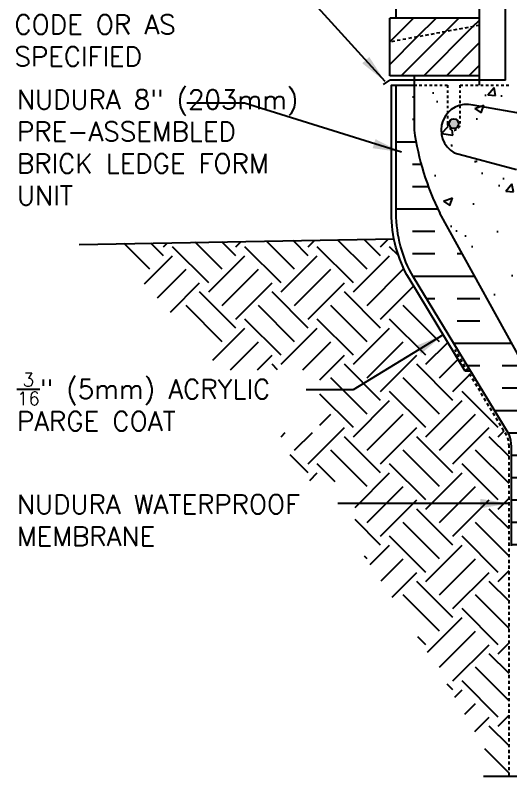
# Model space of a CAD drawing. Header units: inches. Extents: x 56 to 180, y 59 to 150.
# Drawn here: x 121.52 to 140.89, y 94.31 to 124.08 of the extents above; entities that cross this region are included whole.
import ezdxf

# ---------------------------------------------------------------- set-up
doc = ezdxf.new("R2010")
doc.units = ezdxf.units.IN
doc.header["$LTSCALE"] = 0.5
doc.header["$MEASUREMENT"] = 0
doc.linetypes.add('DASHED2', pattern=[0.375, 0.25, -0.125])
doc.linetypes.add('HIDDEN2', pattern=[0.1875, 0.125, -0.0625])
for name, color, linetype in [('HATCH', 12, 'Continuous'), ('Hidden2', 12, 'HIDDEN2'), ('line25', 2, 'Continuous'), ('LINE3', 3, 'Continuous'), ('LINE50', 5, 'Continuous'), ('LINE9', 9, 'Continuous'), ('TEXT', 4, 'Continuous')]:
    doc.layers.add(name, color=color, linetype=linetype)
doc.styles.add('DIM', font='romans.shx', dxfattribs={"width": 0.7})
doc.styles.add('ROMANS', font='romans.shx', dxfattribs={"height": 0.75})
doc.dimstyles.new('ext_12', dxfattribs={"dimscale": 12, "dimtxt": 0.09375, "dimasz": 0.09375, "dimexe": 0.09375, "dimexo": 0.0625, "dimgap": 0.0625, "dimtad": 1, "dimdec": 1, "dimzin": 3, "dimdsep": 46, "dimlunit": 4, "dimtxsty": 'DIM', "dimcen": 0.09, "dimdle": 0.09375, "dimclrt": 4, "dimadec": 0, "dimazin": 0, "dimtfac": 1, "dimtdec": 1, "dimtmove": 2, "dimatfit": 3, "dimfxl": 1, "dimfrac": 2, "dimtolj": 1, "dimtzin": 0, "dimarcsym": 0})
pattern_1 = [(45, (72.43094659476131, -71.50419865826916), (-0.4419417382415922, 0.4419417382415922), [])]

msp = doc.modelspace()

# ---------------------------------------------------------------- hatches: boundary and pattern name
at = {"layer": 'HATCH'}
h = msp.add_hatch(dxfattribs=at)
h.set_pattern_fill('ANSI31', color=256, scale=5, style=0)
h.set_pattern_definition(pattern_1)
h.paths.add_polyline_path([(139.6632607549041, 123.6807147389433), (139.6632607549041, 123.9650802268572), (136.1632607549041, 123.9650802268572), (136.1632607549041, 123.0329233495515)])
h = msp.add_hatch(dxfattribs=at)
h.set_pattern_fill('ANSI31', color=256, scale=5, style=0)
h.set_pattern_definition(pattern_1)
h.paths.add_polyline_path([(139.6632607549041, 121.7150802268572), (139.6632607549041, 123.6807147389433), (136.1632607549041, 123.0329233495515), (136.1632607549041, 121.7150802268571)])
h = msp.add_hatch(dxfattribs=at)
h.set_pattern_fill('INSUL', color=256, scale=7, style=0)
h.set_pattern_definition([(0, (-2858.952504899681, -319.2414408248998), (0, 2.625), []), (0, (-2858.952504899681, -318.3664408248998), (0, 2.625), [0.875, -0.875]), (0, (-2858.952504899681, -317.4914408248998), (0, 2.625), [0.875, -0.875])])
h.paths.add_polyline_path([(138.1132607549039, 116.3408396436472, -0.07957910678395545), (137.1132607549039, 119.5908396436472), (137.1132607549039, 121.3408396436473), (136.4132607549041, 121.3408396436473), (136.4132607549041, 116.3408396436472, 0.1316524975873954), (137.0831337359819, 113.8408396436472), (140.8211391577384, 107.6908396436474, -0.1043800181721882), (140.9132607549046, 107.2158396436474), (140.9132607549041, 103.3408396436474), (141.3507607549041, 103.3408396436474), (141.3507607549041, 103.8408396436474), (142.8507607549041, 103.8408396436474), (142.8507607549041, 103.3408396436474), (143.5382607549041, 103.3408396436474), (143.5382607549041, 106.5908396436474), (143.2882607549041, 106.5908396436474), (143.2882607549041, 106.9658396436473)])
h = msp.add_hatch(dxfattribs=at)
h.set_pattern_fill('AR-CONC', color=256, scale=0.5)
h.set_pattern_definition([(49.99999999999999, (0, 0), (3.586300913003767, -0.3137606749129755), [0.375, -4.125]), (355, (0, 0), (-0.693756668065, 3.760960668500059), [0.3, -3.3]), (100.45144446, (0.298858405, -0.02614672), (2.89254423363556, 3.447199954843147), [0.3187009599999999, -3.505710559999999]), (46.18420000000001, (0, 1), (5.336206653357862, -0.8275964039653827), [0.5625, -6.1875]), (96.63563549, (0.444683725, 0.931033465), (4.673309728371142, 4.870593003872752), [0.47805171, -5.258568799999999]), (351.1841639899999, (0, 1), (4.673309725273866, 4.870593001349951), [0.45, -4.950000005]), (21, (0.5, 0.75), (2.984535260592308, -2.013094453326694), [0.375, -4.125]), (326.0000000000001, (0.5, 0.75), (1.216576659607909, 3.625750225234265), [0.3, -3.3]), (71.45144474, (0.74871127, 0.58224213), (4.201111883649856, 1.612655764031769), [0.31870095, -3.50571056]), (37.50000000000001, (0, 0), (0.06079927658645334, 1.664469269156557), [0, -3.26, 0, -3.35, 0, -3.3125]), (7.499999999999999, (0, 0), (1.315347687210743, 1.972058559411801), [0, -1.91, 0, -3.185, 0, -1.2625]), (327.5, (-1.115, 0), (2.669112180862045, -0.1127743586718988), [0, -1.25, 0, -3.9, 0, -5.175]), (317.5, (-1.615, 0), (2.915930846711931, 0.5005249116615886), [0, -1.625, 0, -2.59, 0, -3.675])])
h.paths.add_polyline_path([(143.5382607549041, 121.3408396436472), (142.8507607549041, 121.3408396436472), (142.8507607549041, 120.8408396436472), (141.3507607549041, 120.8408396436472), (141.3507607549041, 121.3408396436472), (140.9132607549041, 121.3408396436472), (138.9132607549041, 121.3408396436472), (138.9132607549041, 119.8408396436472, -1), (138.4132607549041, 119.8408396436472), (138.4132607549041, 121.3408396436472), (137.1132607549039, 121.3408396436472), (137.1132607549039, 121.3400802268572), (137.1132607549039, 119.5908396436477, 0.07957910678399735), (138.1132607549046, 116.340839643646), (143.2882607549041, 106.9658396436474), (143.2882607549041, 106.5908396436474), (143.5382607549041, 106.5908396436474)])
h = msp.add_hatch(dxfattribs=at)
h.set_pattern_fill('EARTH', color=256, scale=8, angle=45, style=0)
h.set_pattern_definition([(45, (87.71631258525605, 16.0339458934972), (2.220446049250313e-16, 2.82842712474619), [2, -2]), (45, (87.18598249936613, 16.56427597938712), (2.220446049250313e-16, 2.82842712474619), [2, -2]), (45, (86.65565241347622, 17.09460606527702), (2.220446049250313e-16, 2.82842712474619), [2, -2]), (135, (86.65565241347622, 17.4481594558703), (-2.82842712474619, 4.440892098500626e-16), [2, -2]), (135, (87.18598249936613, 17.97848954176021), (-2.82842712474619, 4.440892098500626e-16), [2, -2]), (135, (87.71631258525605, 18.50881962765013), (-2.82842712474619, 4.440892098500626e-16), [2, -2])])
edge = h.paths.add_edge_path()
edge.add_line((133.4268562865683, 107.7699066198731), (131.584637902673, 107.7699066198731))
edge.add_arc((58.85879902453824, 50.08151148341663), 92.82778987969255, 36.91863703491191, 38.42254385835429, ccw=False)
edge.add_line((133.0736249755119, 105.8413373710128), (134.80213109345, 105.8413373710128))
edge.add_line((134.80213109345, 105.8413373710128), (134.80213109345, 103.9576183978769))
edge.add_line((134.80213109345, 103.9576183978769), (134.4522093040723, 103.9576183978771))
edge.add_arc((58.85879902453694, 50.08151148341683), 92.8277898796935, 28.47593715055848, 35.477815595996674, ccw=False)
edge.add_line((140.4560443503049, 94.34083964364719), (140.8195107549041, 94.34083964364719))
edge.add_line((140.8195107549041, 94.34083964364719), (140.8195107549046, 107.2166265791823))
edge.add_arc((139.7419252298096, 107.2351036330011), 1.07774392385762, 359.0176617601091, 382.5352897290255)
edge.add_line((140.7373765658834, 107.6481515756433), (139.2074290331744, 110.165316818742))
edge.add_line((139.2074290331744, 110.165316818742), (139.1103814017467, 110.165316818742))
edge.add_line((139.1103814017467, 110.165316818742), (136.9114304159694, 113.7831683295552))
edge.add_arc((141.3388828843987, 116.3408396436472), 5.113122129494738, 191.3160711904716, 210.0143667257604, ccw=False)
edge.add_line((136.3251615976843, 115.3375367131842), (125.0725431883372, 115.1410123865079))
edge.add_arc((58.85879902453728, 50.08151148341658), 92.82778987969334, 40.381103307778176, 44.49622969147089, ccw=False)
edge.add_line((129.5705556830065, 110.2217313385346), (133.4268562865683, 110.2217313385346))
edge.add_line((133.4268562865683, 110.2217313385346), (133.4268562865683, 107.7699066198731))
at = {"layer": 'LINE3'}
msp.add_hatch(color=256, dxfattribs=at).paths.add_polyline_path([(138.4757607549041, 119.8408396436472, 1), (138.8507607549041, 119.8408396436472, 1)])

# ---------------------------------------------------------------- linework, layer by layer
at = {"layer": 'Hidden2'}
for p, q in [((137.1132607549039, 121.3408396436472), (138.4132607549041, 121.3408396436472)), ((138.4132607549041, 121.3408396436472), (138.4132607549041, 119.8408396436472)), ((138.9132607549041, 119.8408396436472), (138.9132607549041, 121.3408396436472)), ((138.9132607549041, 121.3408396436472), (140.9132607549041, 121.3408396436472))]:
    msp.add_line(p, q, dxfattribs=at)
msp.add_arc((138.6632607549041, 119.8408396436472), 0.25, 180, 0, dxfattribs=at)
msp.add_arc((138.6632607549041, 119.8408396436472), 0.25, 180, 0, dxfattribs=at)
at = {"layer": 'line25'}
for p, q in [((139.6632607549041, 121.3400802268571), (139.6632607549041, 142.4650802268572)), ((136.4132607549041, 123.9650802268572), (136.4132607549041, 124.3400802268572)), ((139.6632607549041, 123.9650802268572), (136.1632607549041, 123.9650802268572)), ((136.1632607549041, 121.7150802268572), (136.1632607549041, 123.9650802268572)), ((139.6632607549041, 121.7150802268572), (136.1632607549041, 121.7150802268572)), ((137.1132607549039, 121.7150802268572), (137.1132607549039, 121.3400802268572)), ((137.1132607549039, 121.3408396436472), (137.1132607549039, 119.5908396436472)), ((143.2882607549041, 106.9658396436474), (138.1132607549039, 116.3408396436472))]:
    msp.add_line(p, q, dxfattribs=at)
msp.add_arc((147.758569050141, 121.0874729652586), 10.75, 188.0028121455202, 206.2026457925789, dxfattribs=at)
at = {"layer": 'LINE3'}
for p, q in [((148.7903021804541, 118.8928028283099), (139.4174131174482, 120.5661896418294)), ((138.6802257384724, 118.7007149798763), (141.113244449626, 118.0487895810529))]:
    msp.add_line(p, q, dxfattribs=at)
msp.add_circle((138.6632607549041, 119.8408396436472), 0.1875, dxfattribs=at)
msp.add_arc((139.1757046304643, 119.5833105577793), 1.01216317189638, 76.1840451793806, 240.6906524988441, dxfattribs=at)
at = {"layer": 'LINE50'}
msp.add_line((124.0253868924869, 115.1227240487646), (136.3251615976842, 115.3375367131842), dxfattribs=at)
msp.add_lwpolyline([(140.9132607549041, 103.3408396436474), (140.9132607549046, 107.2158396436474, 0.1043800181721882), (140.8211391577384, 107.6908396436474), (137.0831337359819, 113.8408396436472, -0.1316524975873954), (136.4132607549041, 116.3408396436472), (136.4132607549041, 121.3408396436472), (137.1132607549039, 121.3408396436472)], format="xyb", dxfattribs=at)
at = {"layer": 'LINE9'}
for p, q in [((140.6788202446314, 121.5444359749551), (140.6788202446313, 126.0669852973148)), ((135.9132999907789, 121.3768480528837), (136.1562709222717, 121.5444359749552)), ((140.6788202446314, 121.5444359749551), (136.1562709222717, 121.5444359749552)), ((139.31713767863, 110.165316818742), (139.1103814017467, 110.165316818742)), ((139.8195107549041, 94.3408396436471), (146.3494982078117, 94.34083964364719))]:
    msp.add_line(p, q, dxfattribs=at)
at = {"layer": 'LINE9', "linetype": 'DASHED2'}
msp.add_line((139.6632607549041, 123.6807147389433), (136.1632607549041, 123.0329233495515), dxfattribs=at)
at = {"layer": 'LINE9'}
msp.add_lwpolyline([(139.1103814017467, 110.165316818742), (136.9114304159694, 113.7831683295553, -0.1317162712897462), (136.2257607549039, 116.3408396436472), (136.2257607549039, 121.3408396436472), (136.4132607549041, 121.3408396436472)], format="xyb", dxfattribs=at)
at = {"layer": 'LINE9', "linetype": 'DASHED2'}
msp.add_lwpolyline([(140.8195107549041, 94.34083964364719), (140.8195107549046, 107.2166265791823, 0.1029767068217899), (140.7373765658834, 107.6481515756433), (138.6991739095525, 111.0015298943255)], format="xyb", dxfattribs=at)

# ---------------------------------------------------------------- texts
at = {"layer": 'TEXT', "char_height": 0.75, "style": 'ROMANS'}
for s, insert, width, attachment_point in [('THROUGH WALL FLASHING AS PER CODE OR AS SPECIFIED', (121.4919727913312, 126.5885668782536), 11.44604027214947, 1), ('NUDURA 8" (203mm) PRE-ASSEMBLED BRICK LEDGE FORM UNIT', (121.5900450332842, 121.1575307549656), 11.92902432601886, 1), ('\\A1;{\\H0.7x;\\S3/16;}" (5mm) ACRYLIC PARGE COAT', (121.5900450332842, 110.0963345714188), 12.84161029207797, 1), ('NUDURA WATERPROOF MEMBRANE', (121.5900450332842, 104.3373154580807), 14.44146533569445, 4)]:
    msp.add_mtext(s, dxfattribs=dict(at, insert=insert, width=width, attachment_point=attachment_point))

# ---------------------------------------------------------------- leaders
at = {"layer": 'TEXT'}
for points in [[(135.9756630504357, 121.4893327429509), (131.6166928418257, 126.3122886977946), (130.3339471310977, 126.3122886977946)], [(136.6209720107155, 118.7224426826654), (130.4869744638233, 120.6373660432637), (128.2281110297762, 120.6373660432637)]]:
    msp.add_leader(points, dimstyle='ext_12', override={"dimgap": 0.0625, "dimtad": 0}, dxfattribs=at)
for points in [[(138.2468062385056, 111.586124617206), (134.730866794863, 109.4418800457782), (132.8912633649843, 109.4418800457782)], [(140.8195107549045, 104.990917789878), (138.5549197562418, 104.9925398212733), (134.1304291159741, 104.9925398212733)]]:
    msp.add_leader(points, dimstyle='ext_12', dxfattribs=at)

doc.saveas('drawing.dxf')
